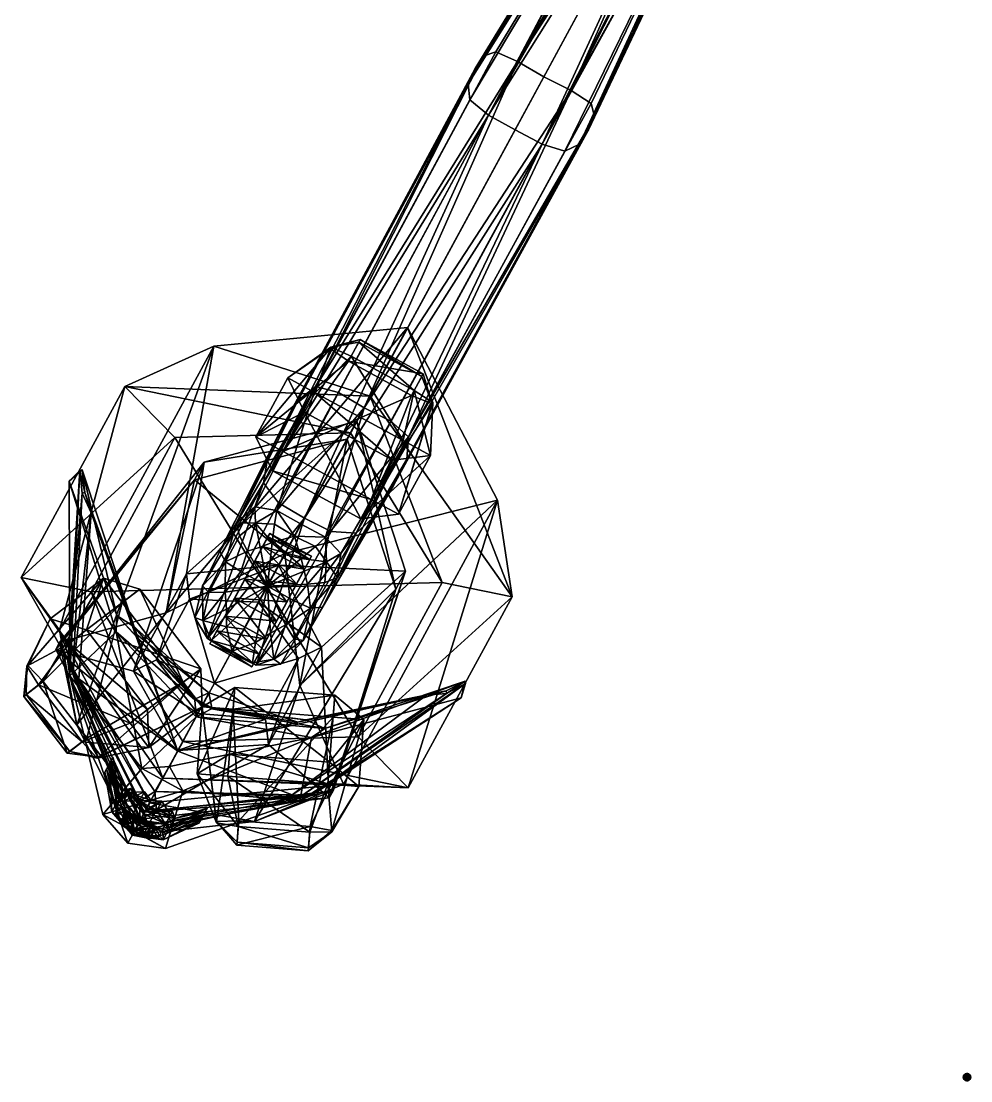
# Model space of a CAD drawing. Extents: x -218 to 254, y -1 to 729.
# Drawn here: x -217.6 to 0.9, y -0.9 to 242.8 of the extents above; entities that cross this region are included whole.
import ezdxf

# ---------------------------------------------------------------- set-up
doc = ezdxf.new("R2010")
doc.units = 0
for name, color, linetype in [('JALKA02', 121, 'CONTINUOUS'), ('KNEECAP01', 81, 'CONTINUOUS'), ('KNEEDECORATION01', 171, 'CONTINUOUS'), ('KNEEHOLE01', 11, 'CONTINUOUS'), ('KYNSI04', 250, 'CONTINUOUS'), ('KYNSI05', 250, 'CONTINUOUS'), ('KYNSI06', 250, 'CONTINUOUS'), ('NO_NAME', 253, 'CONTINUOUS'), ('POLVISUOJUS01', 194, 'CONTINUOUS'), ('REISI01', 191, 'CONTINUOUS')]:
    doc.layers.add(name, color=color, linetype=linetype)

msp = doc.modelspace()

# ---------------------------------------------------------------- meshes
at = {"layer": 'JALKA02', "color": 121}
mesh = msp.add_polyface(dxfattribs=at)
corners = [(-173.110046, 90.553238, 307.681183), (-162.964508, 109.238998, 300), (-153.780472, 96.254074, 300), (-161.335434, 82.339577, 300), (-176.900482, 83.572136, 300), (-186.411514, 95.954788, 300), (-178.856552, 109.869286, 300), (-158.365387, 117.709534, 290.36145), (-148.486755, 98.86364, 290.36145), (-160.640823, 76.478615, 290.36145), (-181.499603, 75.101608, 290.36145), (-191.705231, 93.345222, 290.36145), (-179.551163, 115.73024, 290.36145), (-140.386124, 150.823212, 226.915222), (-129.19046, 116.297127, 226.915222), (-146.694138, 64.206833, 226.915222), (-190.072601, 59.312096, 226.915222), (-209.59314, 98.358215, 226.915222), (-175.439728, 141.408432, 226.915222), (-142.616959, 146.714539, 223.564575), (-131.421295, 112.188454, 223.564575), (-145.825455, 65.806755, 218.688675), (-189.203918, 60.912014, 218.688675), (-208.724457, 99.958138, 218.688675), (-177.670547, 137.299759, 223.564575), (-156.910095, 120.389839, 150.499725), (-153.456284, 90.067245, 150.49971), (-163.883667, 58.756783, 147.228149), (-192.077103, 55.620285, 145.30368), (-204.801849, 80.973549, 147.228165), (-184.221832, 106.771584, 150.499725), (-128.709763, 172.3284, 82.678818), (-108.010849, 132.642471, 82.678818), (-143.459351, 67.354477, 85.900208), (-188.01619, 63.099541, 85.900208), (-208.715103, 102.785469, 85.900208), (-173.266602, 168.073471, 82.678818), (-137.254822, 156.590347, 14.924456), (-104.660721, 110.445869, 14.924455), (-128.518677, 66.505013, 14.924455), (-184.970703, 68.708641, 14.924455), (-217.564789, 114.853119, 14.924455), (-193.706848, 158.793976, 14.924455), (-141.853943, 148.119827), (-120.765137, 113.706032), (-140.023956, 78.235703), (-180.371582, 77.179169), (-201.460373, 111.592957), (-182.201553, 147.063293), (-161.112762, 112.64949)]
mesh.append_faces([[corners[k] for k in face] for face in [(1, 8, 2), (2, 9, 3), (3, 10, 4), (4, 11, 5), (5, 12, 6), (6, 7, 1), (7, 14, 8), (8, 15, 9), (9, 16, 10), (10, 17, 11), (11, 18, 12), (12, 13, 7), (13, 20, 14), (14, 21, 15), (15, 22, 16), (16, 23, 17), (17, 24, 18), (18, 19, 13), (19, 26, 20), (20, 27, 21), (21, 28, 22), (22, 29, 23), (23, 30, 24), (24, 25, 19), (25, 32, 26), (26, 33, 27), (27, 34, 28), (28, 35, 29), (29, 36, 30), (30, 31, 25), (31, 38, 32), (32, 39, 33), (33, 40, 34), (34, 41, 35), (35, 42, 36), (36, 37, 31), (37, 44, 38), (38, 45, 39), (39, 46, 40), (40, 47, 41), (41, 48, 42), (42, 43, 37), (43, 49, 44), (44, 49, 45), (45, 49, 46), (46, 49, 47), (47, 49, 48), (48, 49, 43)]], dxfattribs={"vtx0": -1})
mesh.append_faces([[corners[k] for k in face] for face in [(0, 1, 2), (0, 2, 3), (0, 3, 4), (0, 4, 5), (0, 5, 6), (0, 6, 1), (1, 7, 8), (2, 8, 9), (3, 9, 10), (4, 10, 11), (5, 11, 12), (6, 12, 7), (7, 13, 14), (8, 14, 15), (9, 15, 16), (10, 16, 17), (11, 17, 18), (12, 18, 13), (13, 19, 20), (14, 20, 21), (15, 21, 22), (16, 22, 23), (17, 23, 24), (18, 24, 19), (19, 25, 26), (20, 26, 27), (21, 27, 28), (22, 28, 29), (23, 29, 30), (24, 30, 25), (25, 31, 32), (26, 32, 33), (27, 33, 34), (28, 34, 35), (29, 35, 36), (30, 36, 31), (31, 37, 38), (32, 38, 39), (33, 39, 40), (34, 40, 41), (35, 41, 42), (36, 42, 37), (37, 43, 44), (38, 44, 45), (39, 45, 46), (40, 46, 47), (41, 47, 48), (42, 48, 43)]], dxfattribs={"vtx2": -1})
at = {"layer": 'KNEECAP01', "color": 81}
mesh = msp.add_polyface(dxfattribs=at)
corners = [(-157.645721, 107.059715, 294.854767), (-150.75293, 119.754631, 294.854767), (-151.168625, 118.989037, 299.79541), (-152.36554, 116.784584, 304.140137), (-154.199326, 113.407173, 307.364899), (-156.448792, 109.264168, 309.08078), (-158.842636, 104.85527, 309.08078), (-161.092102, 100.712257, 307.364899), (-162.925888, 97.334846, 304.140137), (-164.122803, 95.130394, 299.79541), (-164.538498, 94.364799, 294.854767), (-164.122803, 95.130394, 289.914124), (-162.925888, 97.334839, 285.569397), (-161.092102, 100.71225, 282.344635), (-158.842636, 104.855263, 280.628754), (-156.448792, 109.26416, 280.628754), (-154.199326, 113.407166, 282.344635), (-152.36554, 116.784576, 285.569397), (-151.168625, 118.989029, 289.914124), (-160.407806, 124.996796, 294.854767), (-160.823486, 124.231201, 299.79541), (-162.020401, 122.026749, 304.140137), (-163.854187, 118.649338, 307.364899), (-166.103668, 114.506332, 309.08078), (-168.497498, 110.097435, 309.08078), (-170.746964, 105.954422, 307.364899), (-172.58075, 102.577011, 304.140137), (-173.777664, 100.372559, 299.79541), (-174.193359, 99.606964, 294.854767), (-173.777679, 100.372559, 289.914124), (-172.58075, 102.577003, 285.569397), (-170.746964, 105.954414, 282.344635), (-168.497498, 110.09742, 280.628754), (-166.103668, 114.506317, 280.628754), (-163.854187, 118.64933, 282.344635), (-162.020416, 122.026741, 285.569397), (-160.823486, 124.231194, 289.914124), (-167.300583, 112.30188, 294.854767)]
mesh.append_faces([[corners[k] for k in face] for face in [(1, 20, 19), (2, 21, 20), (3, 22, 21), (4, 23, 22), (5, 24, 23), (6, 25, 24), (7, 26, 25), (8, 27, 26), (9, 28, 27), (10, 29, 28), (11, 30, 29), (12, 31, 30), (13, 32, 31), (14, 33, 32), (15, 34, 33), (16, 35, 34), (17, 36, 35), (18, 19, 36)]], dxfattribs={"vtx0": -1})
mesh.append_faces([[corners[k] for k in face] for face in [(0, 2, 1), (0, 3, 2), (0, 4, 3), (0, 5, 4), (0, 6, 5), (0, 7, 6), (0, 8, 7), (0, 9, 8), (0, 10, 9), (0, 11, 10), (0, 12, 11), (0, 13, 12), (0, 14, 13), (0, 15, 14), (0, 16, 15), (0, 17, 16), (0, 18, 17), (0, 1, 18), (37, 19, 20), (37, 20, 21), (37, 21, 22), (37, 22, 23), (37, 23, 24), (37, 24, 25), (37, 25, 26), (37, 26, 27), (37, 27, 28), (37, 28, 29), (37, 29, 30), (37, 30, 31), (37, 31, 32), (37, 32, 33), (37, 33, 34), (37, 34, 35), (37, 35, 36), (37, 36, 19)]], dxfattribs={"vtx0": -1, "vtx2": -1})
mesh.append_faces([[corners[k] for k in face] for face in [(1, 2, 20), (2, 3, 21), (3, 4, 22), (4, 5, 23), (5, 6, 24), (6, 7, 25), (7, 8, 26), (8, 9, 27), (9, 10, 28), (10, 11, 29), (11, 12, 30), (12, 13, 31), (13, 14, 32), (14, 15, 33), (15, 16, 34), (16, 17, 35), (17, 18, 36), (18, 1, 19)]], dxfattribs={"vtx2": -1})
at = {"layer": 'KNEEDECORATION01', "color": 171}
mesh = msp.add_polyface(dxfattribs=at)
corners = [(-186.602478, 57.105835, 263.186554), (-190.381409, 58.585155, 266.064423), (-193.68103, 60.956211, 263.198914), (-185.775375, 55.506634, 255.795319), (-188.066025, 54.855865, 256.241394), (-195.471909, 60.771416, 255.795319), (-188.311661, 55.032978, 248.114334), (-191.98175, 55.637711, 245.52623), (-194.494385, 58.40234, 248.165848), (-184.339233, 58.151684, 267.069458), (-183.366943, 57.408546, 265.875275), (-184.143021, 55.979183, 255.606186), (-184.919098, 54.54982, 245.337082), (-186.071899, 54.960518, 244.142899), (-191.904251, 55.780445, 244.142899), (-195.768417, 60.2253, 244.142899), (-196.740723, 60.968437, 245.337082), (-195.964645, 62.3978, 255.606186), (-195.188553, 63.827164, 265.875275), (-194.035751, 63.416466, 267.069458), (-190.171585, 58.971611, 267.069458), (-183.222397, 60.208641, 266.69873), (-182.250107, 59.465504, 265.504547), (-183.026184, 58.03614, 255.235458), (-183.802261, 56.606777, 244.96637), (-184.955063, 57.017475, 243.772186), (-190.787415, 57.837402, 243.772186), (-194.651581, 62.282253, 243.772186), (-195.623886, 63.025391, 244.96637), (-194.847809, 64.454758, 255.235458), (-194.071716, 65.884117, 265.504547), (-192.918915, 65.473419, 266.69873), (-189.054749, 61.028568, 266.69873), (-193.991516, 63.497944, 244.777237), (-190.12735, 59.053089, 244.777237), (-184.294998, 58.233162, 244.777237), (-193.215439, 64.927307, 255.046326), (-189.351257, 60.482452, 255.046326), (-183.518921, 59.662525, 255.046326), (-192.439362, 66.356667, 265.31543), (-188.57518, 61.911816, 265.31543), (-182.742844, 61.091888, 265.31543), (-186.354599, 61.37619, 274.223511), (-190.330368, 63.534863, 274.223511), (-188.758057, 61.57502, 274.223511), (-185.237762, 63.433144, 273.852783), (-189.213547, 65.59182, 273.852783), (-187.64122, 63.631973, 273.852783), (-189.181015, 56.170574, 236.824402), (-191.584473, 56.369404, 236.824402), (-193.156784, 58.329247, 236.824402), (-188.064178, 58.227531, 236.45369), (-190.467636, 58.426361, 236.45369), (-192.039963, 60.386204, 236.45369), (-198.293762, 70.147331, 251.070511), (-197.950974, 70.778656, 255.606186), (-197.564178, 71.491051, 260.724304), (-197.176926, 72.204285, 250.699799), (-196.834137, 72.835609, 255.235458), (-196.447342, 73.548012, 260.353607), (-175.938263, 59.749146, 260.724304), (-176.325073, 59.036747, 255.606186), (-176.667847, 58.405422, 251.070511), (-174.821442, 61.806099, 260.353607), (-175.208237, 61.093704, 255.235458), (-175.55101, 60.462379, 250.699799), (-191.755615, 56.054199, 251.735046), (-194.770111, 58.495892, 256.241394), (-191.136002, 57.195385, 259.745575), (-195.471909, 60.771412, 255.795319), (-193.997757, 57.683689, 253.387161), (-193.626373, 58.194233, 258.499542), (-193.085388, 59.746456, 260.60965), (-188.821976, 55.602417, 258.366455), (-189.298447, 55.070469, 253.2603), (-188.898773, 55.572598, 250.627319), (-186.767776, 57.245792, 255.67012), (-190.457382, 58.444126, 251.163773), (-193.471878, 60.885818, 255.67012), (-189.837769, 59.585312, 259.174316), (-192.699509, 60.073616, 252.815887), (-192.32814, 60.58416, 257.928284), (-187.523727, 57.992344, 257.795197), (-188.000214, 57.460396, 252.689041)]
mesh.append_faces([[corners[k] for k in face] for face in [(0, 68, 1), (1, 72, 2), (67, 8, 69), (0, 11, 3), (3, 12, 6), (6, 14, 7), (7, 15, 8), (8, 17, 5), (5, 18, 2), (2, 20, 1), (1, 9, 0), (9, 22, 10), (60, 64, 61), (61, 65, 62), (12, 25, 13), (48, 52, 49), (49, 53, 50), (15, 28, 16), (54, 58, 55), (55, 59, 56), (18, 31, 19), (43, 47, 44), (44, 45, 42), (21, 41, 22), (22, 38, 23), (23, 35, 24), (24, 35, 25), (25, 34, 26), (26, 33, 27), (27, 33, 28), (28, 36, 29), (29, 39, 30), (30, 39, 31), (31, 40, 32), (32, 41, 21), (36, 34, 37), (37, 35, 38), (39, 37, 40), (40, 38, 41), (74, 7, 66), (4, 75, 74)]], dxfattribs={"vtx0": -1})
mesh.append_faces([[corners[k] for k in face] for face in [(3, 75, 4), (75, 7, 74)]], dxfattribs={"vtx0": -1, "vtx1": -1})
mesh.append_faces([[corners[k] for k in face] for face in [(72, 67, 5), (75, 6, 7), (2, 18, 19), (0, 4, 73), (1, 71, 72), (72, 5, 2)]], dxfattribs={"vtx0": -1, "vtx2": -1})
mesh.append_faces([[corners[k] for k in face] for face in [(69, 8, 5)]], dxfattribs={"vtx1": -1})
mesh.append_faces([[corners[k] for k in face] for face in [(70, 66, 8)]], dxfattribs={"vtx1": -1, "vtx2": -1})
mesh.append_faces([[corners[k] for k in face] for face in [(0, 3, 4), (66, 7, 8), (0, 9, 10), (0, 10, 11), (3, 11, 12), (6, 12, 13), (6, 13, 14), (7, 14, 15), (8, 15, 16), (8, 16, 17), (5, 17, 18), (2, 19, 20), (1, 20, 9), (9, 21, 22), (60, 63, 64), (61, 64, 65), (12, 24, 25), (48, 51, 52), (49, 52, 53), (15, 27, 28), (54, 57, 58), (55, 58, 59), (18, 30, 31), (43, 46, 47), (44, 47, 45), (22, 41, 38), (23, 38, 35), (25, 35, 34), (26, 34, 33), (28, 33, 36), (29, 36, 39), (31, 39, 40), (32, 40, 41), (36, 33, 34), (37, 34, 35), (39, 36, 37), (40, 37, 38), (20, 19, 43), (43, 44, 20), (9, 20, 44), (44, 42, 9), (21, 9, 42), (42, 45, 21), (19, 31, 46), (46, 43, 19), (31, 32, 47), (47, 46, 31), (32, 21, 45), (45, 47, 32), (14, 13, 48), (48, 49, 14), (15, 14, 49), (49, 50, 15), (13, 25, 51), (51, 48, 13), (25, 26, 52), (52, 51, 25), (26, 27, 53), (53, 52, 26), (27, 15, 50), (50, 53, 27), (17, 16, 54), (54, 55, 17), (18, 17, 55), (55, 56, 18), (16, 28, 57), (57, 54, 16), (28, 29, 58), (58, 57, 28), (29, 30, 59), (59, 58, 29), (30, 18, 56), (56, 59, 30), (11, 10, 60), (60, 61, 11), (12, 11, 61), (61, 62, 12), (10, 22, 63), (63, 60, 10), (22, 23, 64), (64, 63, 22), (23, 24, 65), (65, 64, 23), (24, 12, 62), (62, 65, 24), (1, 68, 71), (67, 70, 8), (72, 71, 67), (0, 73, 68), (3, 6, 75), (70, 67, 78), (78, 80, 70), (73, 4, 76), (76, 82, 73), (71, 68, 79), (79, 81, 71), (74, 66, 77), (77, 83, 74), (66, 70, 80), (80, 77, 66), (67, 71, 81), (81, 78, 67), (68, 73, 82), (82, 79, 68), (4, 74, 83), (83, 76, 4)]], dxfattribs={"vtx2": -1})
at = {"layer": 'KNEEHOLE01', "color": 11}
mesh = msp.add_polyface(dxfattribs=at)
corners = [(-186.767776, 57.245792, 255.67012), (-190.457382, 58.444126, 251.163773), (-193.471878, 60.885818, 255.67012), (-189.837769, 59.585312, 259.174316), (-192.699509, 60.07362, 252.815887), (-192.32814, 60.58416, 257.928284), (-187.523727, 57.992344, 257.795197), (-188.000214, 57.460396, 252.689041)]
mesh.append_faces([[corners[k] for k in face] for face in [(0, 5, 6), (6, 5, 3)]], dxfattribs={"vtx0": -1, "vtx1": -1})
mesh.append_faces([[corners[k] for k in face] for face in [(0, 4, 2)]], dxfattribs={"vtx0": -1, "vtx2": -1})
mesh.append_faces([[corners[k] for k in face] for face in [(0, 2, 5), (0, 7, 4)]], dxfattribs={"vtx1": -1, "vtx2": -1})
mesh.append_faces([[corners[k] for k in face] for face in [(7, 1, 4)]], dxfattribs={"vtx2": -1})
at = {"layer": 'KYNSI04', "color": 250}
mesh = msp.add_polyface(dxfattribs=at)
corners = [(-125.42099, 161.109268, 3.837672), (-139.911697, 168.977081, 3.837671), (-125.09124, 161.716583, 1.265667), (-139.581955, 169.584396, 1.265667), (-127.155045, 157.915543, 8.641479), (-122.908951, 155.103149, 5.435777), (-123.053436, 154.837051, 1.265666), (-127.785133, 156.755051, -1.523458), (-142.275848, 164.622864, -1.523458), (-146.461487, 167.546585, 1.265666), (-146.317017, 167.812698, 5.435777), (-141.645752, 165.783356, 8.641479), (-129.679443, 146.354904, 21.38549), (-123.437302, 142.965698, 16.311998), (-130.787964, 129.42746, 7.407663), (-137.030106, 132.816666, 2.334172), (-157.317093, 143.831619, 2.334171), (-163.559235, 147.220825, 7.407663), (-156.208588, 160.759048, 16.311998), (-149.966446, 157.369843, 21.38549), (-159.737961, 139.37294, 7.407661), (-139.450958, 128.358002, 7.407662), (-152.387299, 152.911163, 16.311996), (-132.100296, 141.896225, 16.311996)]
mesh.append_faces([[corners[k] for k in face] for face in [(0, 3, 1), (0, 6, 2), (2, 8, 3), (3, 10, 1), (1, 4, 0), (4, 13, 5), (5, 14, 6), (6, 15, 7), (7, 16, 8), (8, 17, 9), (9, 18, 10), (10, 19, 11), (11, 12, 4), (12, 23, 13), (13, 21, 14), (14, 21, 15), (15, 20, 16), (16, 20, 17), (17, 22, 18), (18, 22, 19), (19, 23, 12), (22, 21, 23)]], dxfattribs={"vtx0": -1})
mesh.append_faces([[corners[k] for k in face] for face in [(0, 2, 3), (0, 4, 5), (0, 5, 6), (2, 6, 7), (2, 7, 8), (3, 8, 9), (3, 9, 10), (1, 10, 11), (1, 11, 4), (4, 12, 13), (5, 13, 14), (6, 14, 15), (7, 15, 16), (8, 16, 17), (9, 17, 18), (10, 18, 19), (11, 19, 12), (13, 23, 21), (15, 21, 20), (17, 20, 22), (19, 22, 23), (22, 20, 21)]], dxfattribs={"vtx2": -1})
at = {"layer": 'KYNSI05', "color": 250}
mesh = msp.add_polyface(dxfattribs=at)
corners = [(-206.404556, 74.891464, 3.837668), (-216.442352, 87.972977, 3.837668), (-206.95282, 74.470772, 1.265664), (-216.990616, 87.552284, 1.265664), (-203.521408, 77.103775, 8.641476), (-200.079422, 73.349915, 5.435774), (-199.839188, 73.534248, 1.265664), (-202.473785, 77.907654, -1.523461), (-212.511581, 90.989166, -1.523461), (-216.054092, 94.665909, 1.265664), (-216.294312, 94.481575, 5.435774), (-213.559219, 90.185295, 8.641476), (-192.498016, 81.405579, 21.38549), (-188.174042, 75.770477, 16.311998), (-175.952393, 85.148476, 7.407665), (-180.276352, 90.783577, 2.334173), (-194.329269, 109.097694, 2.334173), (-198.653244, 114.732803, 7.407665), (-210.874893, 105.354797, 16.311998), (-206.550934, 99.719696, 21.38549), (-190.304199, 112.186241, 7.407664), (-176.251282, 93.872124, 7.407664), (-202.525864, 102.808243, 16.311998), (-188.472931, 84.494125, 16.311998)]
mesh.append_faces([[corners[k] for k in face] for face in [(0, 3, 1), (0, 6, 2), (2, 8, 3), (3, 10, 1), (1, 4, 0), (4, 13, 5), (5, 14, 6), (6, 15, 7), (7, 16, 8), (8, 17, 9), (9, 18, 10), (10, 19, 11), (11, 12, 4), (12, 23, 13), (13, 21, 14), (14, 21, 15), (15, 20, 16), (16, 20, 17), (17, 22, 18), (18, 22, 19), (19, 23, 12), (22, 21, 23)]], dxfattribs={"vtx0": -1})
mesh.append_faces([[corners[k] for k in face] for face in [(0, 2, 3), (0, 4, 5), (0, 5, 6), (2, 6, 7), (2, 7, 8), (3, 8, 9), (3, 9, 10), (1, 10, 11), (1, 11, 4), (4, 12, 13), (5, 13, 14), (6, 14, 15), (7, 15, 16), (8, 16, 17), (9, 17, 18), (10, 18, 19), (11, 19, 12), (13, 23, 21), (15, 21, 20), (17, 20, 22), (19, 22, 23), (22, 20, 21)]], dxfattribs={"vtx2": -1})
at = {"layer": 'KYNSI06', "color": 250}
mesh = msp.add_polyface(dxfattribs=at)
corners = [(-167.919907, 53.995998, 3.837668), (-151.481842, 52.702297, 3.837669), (-167.974121, 53.307068, 1.265663), (-151.536072, 52.013367, 1.265664), (-167.634766, 57.618919, 8.641477), (-172.657669, 58.461117, 5.435774), (-172.633911, 58.762981, 1.265663), (-167.531174, 58.93536, -1.523462), (-151.093109, 57.641659, -1.523461), (-146.080154, 56.673157, 1.265664), (-146.103912, 56.371292, 5.435775), (-151.196716, 56.325218, 8.641478), (-170.030762, 69.206848, 21.385492), (-177.111755, 69.764137, 16.311998), (-175.903091, 85.121704, 7.407664), (-168.822098, 84.564415, 2.334171), (-145.808807, 82.753235, 2.334172), (-138.727814, 82.195946, 7.407665), (-139.936478, 66.838379, 16.312), (-147.017471, 67.395668, 21.385492), (-145.410751, 87.811089, 7.407664), (-168.424026, 89.622269, 7.407663), (-146.619415, 72.453522, 16.312), (-169.63269, 74.264702, 16.311998)]
mesh.append_faces([[corners[k] for k in face] for face in [(0, 3, 1), (0, 6, 2), (2, 8, 3), (3, 10, 1), (1, 4, 0), (4, 13, 5), (5, 14, 6), (6, 15, 7), (7, 16, 8), (8, 17, 9), (9, 18, 10), (10, 19, 11), (11, 12, 4), (12, 23, 13), (13, 21, 14), (14, 21, 15), (15, 20, 16), (16, 20, 17), (17, 22, 18), (18, 22, 19), (19, 23, 12), (22, 21, 23)]], dxfattribs={"vtx0": -1})
mesh.append_faces([[corners[k] for k in face] for face in [(0, 2, 3), (0, 4, 5), (0, 5, 6), (2, 6, 7), (2, 7, 8), (3, 8, 9), (3, 9, 10), (1, 10, 11), (1, 11, 4), (4, 12, 13), (5, 13, 14), (6, 14, 15), (7, 15, 16), (8, 16, 17), (9, 17, 18), (10, 18, 19), (11, 19, 12), (13, 23, 21), (15, 21, 20), (17, 20, 22), (19, 22, 23), (22, 20, 21)]], dxfattribs={"vtx2": -1})
at = {"layer": 'NO_NAME', "color": 253}
mesh = msp.add_polyface(dxfattribs=at)
corners = [(0, 0), (0.866744, 0), (0.814473, 0.296444), (0.663965, 0.557132), (0.433372, 0.750622), (0.150509, 0.853576), (-0.150508, 0.853576), (-0.433372, 0.750623), (-0.663964, 0.557133), (-0.814473, 0.296444), (-0.866744, 0), (-0.814473, -0.296444), (-0.663965, -0.557132), (-0.433372, -0.750622), (-0.150509, -0.853576), (0.150508, -0.853576), (0.433372, -0.750623), (0.663964, -0.557133), (0.814473, -0.296445), (0.866744, 0, 0.244092), (0.814473, 0.296444, 0.244092), (0.663965, 0.557132, 0.244092), (0.433372, 0.750622, 0.244092), (0.150509, 0.853576, 0.244092), (-0.150508, 0.853576, 0.244092), (-0.433372, 0.750623, 0.244092), (-0.663964, 0.557133, 0.244092), (-0.814473, 0.296444, 0.244092), (-0.866744, 0, 0.244092), (-0.814473, -0.296444, 0.244092), (-0.663965, -0.557132, 0.244092), (-0.433372, -0.750622, 0.244092), (-0.150509, -0.853576, 0.244092), (0.150508, -0.853576, 0.244092), (0.433372, -0.750623, 0.244092), (0.663964, -0.557133, 0.244092), (0.814473, -0.296445, 0.244092), (0, 0, 0.244092)]
mesh.append_faces([[corners[k] for k in face] for face in [(1, 20, 19), (2, 21, 20), (3, 22, 21), (4, 23, 22), (5, 24, 23), (6, 25, 24), (7, 26, 25), (8, 27, 26), (9, 28, 27), (10, 29, 28), (11, 30, 29), (12, 31, 30), (13, 32, 31), (14, 33, 32), (15, 34, 33), (16, 35, 34), (17, 36, 35), (18, 19, 36)]], dxfattribs={"vtx0": -1})
mesh.append_faces([[corners[k] for k in face] for face in [(0, 2, 1), (0, 3, 2), (0, 4, 3), (0, 5, 4), (0, 6, 5), (0, 7, 6), (0, 8, 7), (0, 9, 8), (0, 10, 9), (0, 11, 10), (0, 12, 11), (0, 13, 12), (0, 14, 13), (0, 15, 14), (0, 16, 15), (0, 17, 16), (0, 18, 17), (0, 1, 18), (37, 19, 20), (37, 20, 21), (37, 21, 22), (37, 22, 23), (37, 23, 24), (37, 24, 25), (37, 25, 26), (37, 26, 27), (37, 27, 28), (37, 28, 29), (37, 29, 30), (37, 30, 31), (37, 31, 32), (37, 32, 33), (37, 33, 34), (37, 34, 35), (37, 35, 36), (37, 36, 19)]], dxfattribs={"vtx0": -1, "vtx2": -1})
mesh.append_faces([[corners[k] for k in face] for face in [(1, 2, 20), (2, 3, 21), (3, 4, 22), (4, 5, 23), (5, 6, 24), (6, 7, 25), (7, 8, 26), (8, 9, 27), (9, 10, 28), (10, 11, 29), (11, 12, 30), (12, 13, 31), (13, 14, 32), (14, 15, 33), (15, 16, 34), (16, 17, 35), (17, 18, 36), (18, 1, 19)]], dxfattribs={"vtx2": -1})
at = {"layer": 'POLVISUOJUS01', "color": 194}
mesh = msp.add_polyface(dxfattribs=at)
corners = [(-177.31723, 82.802307, 362.586853), (-195.689102, 102.422493, 333.176178), (-206.517136, 137.064499, 303.891418), (-150.804764, 78.052292, 333.176178), (-180.381775, 65.841446, 316.388367), (-206.409302, 92.262909, 233.581345), (-116.367348, 87.189331, 303.919891), (-153.433533, 63.540318, 233.633072), (-191.519745, 56.583042, 166.007889), (-177.594284, 86.752174, 364.287903), (-173.802155, 84.693222, 364.287903), (-147.754181, 80.192627, 334.859009), (-115.464828, 91.066399, 305.585205), (-115.365059, 90.477539, 301.311707), (-150.444366, 64.96608, 230.915527), (-188.335938, 57.925289, 163.423065), (-192.128052, 59.984245, 163.42308), (-206.862534, 95.59864, 230.915543), (-204.055954, 139.467484, 301.286072), (-203.499802, 139.658356, 305.560883), (-195.555527, 106.146637, 334.859009), (-177.472488, 86.976494, 359.807465), (-173.680359, 84.917542, 359.807465), (-152.077927, 82.121239, 334.457123), (-119.807213, 88.822662, 305.311676), (-119.707451, 88.233803, 301.038177), (-153.42691, 64.455948, 230.566132), (-186.475784, 61.351246, 170.818787), (-190.267914, 63.410202, 170.818802), (-205.665955, 92.819435, 230.566147), (-203.513474, 134.259735, 301.022125), (-202.957321, 134.450607, 305.296906), (-191.583176, 103.570839, 334.457123), (-186.831604, 65.694107, 180.647675), (-155.240204, 64.917343, 232.381531), (-124.359886, 87.812775, 302.927948), (-204.291412, 91.54998, 232.381531), (-181.532242, 74.977753, 310.319366), (-153.899567, 81.640709, 332.011658), (-201.483368, 129.78392, 302.924988), (-190.994049, 101.781364, 332.011658), (-174.393204, 88.353271, 357.122498), (-193.040817, 53.781578, 211.96402), (-189.821167, 70.966614, 316.388397), (-183.471771, 71.41581, 327.5914), (-198.78714, 60.359936, 234.489716), (-184.394714, 52.546566, 234.504105)]
mesh.append_faces([[corners[k] for k in face] for face in [(40, 37, 41), (42, 45, 46), (44, 4, 43), (5, 2, 1), (3, 6, 7)]])
mesh.append_faces([[corners[k] for k in face] for face in [(0, 43, 1), (0, 11, 3), (3, 12, 6), (7, 15, 8), (8, 17, 5), (5, 18, 2), (2, 20, 1), (1, 9, 0), (9, 22, 10), (10, 23, 11), (11, 24, 12), (12, 25, 13), (13, 26, 14), (14, 27, 15), (15, 28, 16), (16, 29, 17), (17, 30, 18), (18, 31, 19), (19, 32, 20), (20, 21, 9), (21, 41, 22), (22, 38, 23), (23, 35, 24), (24, 35, 25), (25, 34, 26), (26, 33, 27), (27, 33, 28), (28, 36, 29), (29, 39, 30), (30, 39, 31), (31, 40, 32), (33, 34, 37), (37, 35, 38), (39, 37, 40), (44, 3, 4), (4, 45, 43), (43, 5, 1), (4, 7, 46)]], dxfattribs={"vtx0": -1})
mesh.append_faces([[corners[k] for k in face] for face in [(32, 41, 21), (6, 14, 7)]], dxfattribs={"vtx0": -1, "vtx1": -1})
mesh.append_faces([[corners[k] for k in face] for face in [(46, 7, 8), (0, 9, 10), (28, 33, 36), (0, 44, 43)]], dxfattribs={"vtx0": -1, "vtx2": -1})
mesh.append_faces([[corners[k] for k in face] for face in [(0, 3, 44), (36, 33, 37), (45, 42, 5)]], dxfattribs={"vtx1": -1})
mesh.append_faces([[corners[k] for k in face] for face in [(42, 8, 5), (42, 46, 8)]], dxfattribs={"vtx1": -1, "vtx2": -1})
mesh.append_faces([[corners[k] for k in face] for face in [(0, 10, 11), (3, 11, 12), (6, 12, 13), (6, 13, 14), (7, 14, 15), (8, 15, 16), (8, 16, 17), (5, 17, 18), (2, 18, 19), (2, 19, 20), (1, 20, 9), (9, 21, 22), (10, 22, 23), (11, 23, 24), (12, 24, 25), (13, 25, 26), (14, 26, 27), (15, 27, 28), (16, 28, 29), (17, 29, 30), (18, 30, 31), (19, 31, 32), (20, 32, 21), (22, 41, 38), (23, 38, 35), (25, 35, 34), (26, 34, 33), (29, 36, 39), (31, 39, 40), (32, 40, 41), (37, 34, 35), (39, 36, 37), (41, 37, 38), (4, 46, 45), (43, 45, 5), (4, 3, 7)]], dxfattribs={"vtx2": -1})
at = {"layer": 'REISI01', "color": 191}
mesh = msp.add_polyface(dxfattribs=at)
corners = [(-160.920151, 112.889137, 297.849365), (-170.533798, 118.46138, 297.63858), (-175.796371, 104.97097, 308.599426), (-169.042496, 97.929626, 312.947388), (-159.458694, 96.100334, 308.599426), (-151.010895, 107.861313, 297.63858), (-147.315384, 118.465553, 285.373505), (-154.696304, 124.352028, 281.517822), (-163.653061, 127.336189, 285.373535), (-157.325836, 149.825958, 291.799622), (-161.840027, 136.631104, 305.571075), (-152.42836, 128.529053, 311.12088), (-140.504028, 125.054749, 305.569794), (-131.896011, 136.028, 291.798187), (-128.482559, 147.195572, 277.012451), (-138.640701, 153.922791, 271.562195), (-149.818558, 158.771927, 277.013733), (-60.585163, 317.686279, 262.857849), (-59.27121, 316.91626, 271.163147), (-52.170059, 313.369995, 274.588654), (-45.312729, 309.374664, 271.157379), (-43.94907, 308.696198, 262.851257), (-45.359596, 309.288361, 254.457382), (-52.543888, 312.681488, 251.037735), (-59.318077, 316.829956, 254.463165), (-48.527721, 336.532684, 258.947845), (-46.844631, 336.983551, 265.749603), (-40.815971, 334.281616, 268.566071), (-35.24865, 330.730011, 265.743011), (-34.707558, 329.077606, 258.940308), (-36.3932, 328.62204, 252.13945), (-42.434608, 331.300476, 249.327713), (-47.989178, 334.875549, 252.146057), (-170.634872, 111.495987, 302.195679), (-170.322357, 103.537743, 308.049194), (-163.642075, 99.910645, 308.049194), (-156.797516, 103.982918, 302.195679), (-151.693802, 113.382782, 292.922791), (-153.134827, 119.262589, 286.674957), (-159.815109, 122.889687, 286.674957), (-165.531158, 120.895882, 292.922791), (-175.883591, 112.967049, 304.608978), (-174.710373, 100.83313, 314.315918), (-163.520462, 94.757515, 314.315918), (-152.705124, 100.382164, 304.608978), (-144.842407, 114.863503, 289.63147), (-147.540634, 124.188721, 279.271027), (-158.73053, 130.264343, 279.271027), (-168.020874, 127.448364, 289.63147), (-114.768036, 228.416321, 282.861176), (-110.106842, 221.212479, 293.074677), (-97.739662, 214.516266, 293.071808), (-89.151543, 214.544907, 282.855408), (-85.699257, 220.903229, 267.907562), (-91.046883, 226.842819, 257.339203), (-103.414062, 233.539047, 257.342072), (-111.315758, 234.774628, 267.91333), (-49.435726, 336.469513, 263.259277), (-45.030304, 335.240326, 269.054535), (-37.706448, 331.288116, 269.050781), (-34.266003, 328.281677, 263.25174), (-34.955559, 327.011658, 255.056015), (-39.371185, 328.222046, 249.264526), (-46.695042, 332.174255, 249.268295), (-50.125282, 335.199493, 255.063553), (-167.065872, 116.220078, 297.792633), (-174.435547, 111.405319, 303.841431), (-170.361328, 107.590752, 304.701477), (-173.829727, 100.413582, 312.121674), (-166.281082, 103.015518, 307.427765), (-164.351959, 95.267586, 312.121674), (-160.22171, 102.085388, 304.701477), (-154.803558, 100.746025, 303.841431), (-154.779388, 109.549042, 297.792633), (-147.734161, 113.766243, 290.824158), (-152.49118, 116.323242, 290.085022), (-149.849747, 121.977348, 281.986206), (-156.974808, 120.155548, 287.664612), (-159.327515, 127.123344, 281.986206), (-162.630798, 121.828621, 290.085022), (-167.36615, 124.425537, 290.824158), (-171.868683, 120.837738, 297.409729), (-160.74057, 143.023331, 299.336243), (-177.639511, 105.683212, 310.49057), (-158.34314, 132.023666, 309.633179), (-169.277069, 97.497604, 315.714508), (-146.27417, 125.475403, 309.632446), (-157.857513, 94.942474, 310.49057), (-135.741379, 129.459183, 299.334808), (-148.290878, 108.036034, 297.409729), (-128.877716, 142.10051, 283.830658), (-144.034164, 120.401924, 283.007477), (-132.506622, 150.832092, 272.923889), (-153.170013, 127.163109, 278.124725), (-144.575577, 157.380356, 272.924622), (-163.816162, 131.14267, 283.007477), (-153.876892, 155.664658, 283.832092), (-113.1605, 231.902954, 275.501709), (-60.466537, 317.569183, 267.347931), (-114.347206, 224.718307, 289.037048), (-56.170628, 315.405945, 273.666077), (-103.93998, 217.833572, 294.558228), (-48.274769, 311.140137, 273.662781), (-92.484108, 212.880173, 289.031982), (-44.1119, 308.731903, 267.341339), (-87.102936, 217.792068, 275.495941), (-44.101006, 308.751953, 258.323792), (-86.49556, 223.909714, 261.414062), (-48.516727, 310.694519, 251.950485), (-97.353096, 229.965103, 255.907135), (-56.412582, 314.960327, 251.953781), (-108.358665, 235.747833, 261.419098), (-60.455643, 317.589233, 258.330383), (-49.911007, 335.905365, 259.161438), (-48.102116, 337.037872, 262.617432), (-48.031483, 336.408875, 266.75705), (-44.157112, 335.937164, 267.807007), (-41.299519, 333.391052, 269.902313), (-37.597614, 332.399963, 267.803253), (-35.084229, 329.421631, 266.750427), (-34.515675, 329.709686, 262.609894), (-34.480282, 327.575806, 259.1539), (-35.133163, 328.572418, 255.270706), (-36.362358, 327.067627, 251.559219), (-39.088367, 329.654327, 250.084885), (-43.107067, 330.061951, 248.418655), (-45.647861, 333.191528, 250.088654), (-49.309612, 334.05484, 251.565811), (-48.719604, 335.900604, 255.278244)]
mesh.append_faces([[corners[k] for k in face] for face in [(0, 33, 67), (1, 33, 65), (2, 33, 66), (0, 34, 69), (2, 34, 67), (3, 34, 68), (0, 35, 71), (3, 35, 69), (4, 35, 70), (0, 36, 73), (4, 36, 71), (5, 36, 72), (0, 37, 75), (5, 37, 73), (6, 37, 74), (0, 38, 77), (6, 38, 75), (7, 38, 76), (0, 39, 79), (7, 39, 77), (8, 39, 78), (0, 40, 65), (8, 40, 79), (1, 40, 80), (1, 41, 66), (9, 41, 81), (10, 41, 82), (2, 41, 83), (2, 42, 68), (10, 42, 83), (11, 42, 84), (3, 42, 85), (3, 43, 70), (11, 43, 85), (12, 43, 86), (4, 43, 87), (4, 44, 72), (12, 44, 87), (13, 44, 88), (5, 44, 89), (5, 45, 74), (13, 45, 89), (14, 45, 90), (6, 45, 91), (6, 46, 76), (14, 46, 91), (15, 46, 92), (7, 46, 93), (7, 47, 78), (15, 47, 93), (16, 47, 94), (8, 47, 95), (8, 48, 80), (16, 48, 95), (9, 48, 96), (1, 48, 81), (9, 49, 82), (17, 49, 97), (18, 49, 98), (10, 49, 99), (10, 50, 84), (18, 50, 99), (19, 50, 100), (11, 50, 101), (11, 51, 86), (19, 51, 101), (20, 51, 102), (12, 51, 103), (12, 52, 88), (20, 52, 103), (21, 52, 104), (13, 52, 105), (13, 53, 90), (21, 53, 105), (22, 53, 106), (14, 53, 107), (14, 54, 92), (22, 54, 107), (23, 54, 108), (15, 54, 109), (15, 55, 94), (23, 55, 109), (24, 55, 110), (16, 55, 111), (16, 56, 96), (24, 56, 111), (17, 56, 112), (9, 56, 97), (17, 57, 98), (25, 57, 113), (26, 57, 114), (18, 57, 115), (18, 58, 100), (26, 58, 115), (27, 58, 116), (19, 58, 117), (19, 59, 102), (27, 59, 117), (28, 59, 118), (20, 59, 119), (20, 60, 104), (28, 60, 119), (29, 60, 120), (21, 60, 121), (21, 61, 106), (29, 61, 121), (30, 61, 122), (22, 61, 123), (22, 62, 108), (30, 62, 123), (31, 62, 124), (23, 62, 125), (23, 63, 110), (31, 63, 125), (32, 63, 126), (24, 63, 127), (24, 64, 112), (32, 64, 127), (25, 64, 128), (17, 64, 113)]], dxfattribs={"vtx0": -1})
mesh.append_faces([[corners[k] for k in face] for face in [(118, 114, 122), (128, 126, 114), (124, 122, 126), (120, 118, 122), (116, 114, 118), (126, 122, 114)]], dxfattribs={"vtx0": -1, "vtx1": -1, "vtx2": -1})
mesh.append_faces([[corners[k] for k in face] for face in [(25, 128, 114), (32, 126, 128), (31, 124, 126), (30, 122, 124), (29, 120, 122), (28, 118, 120), (27, 116, 118), (26, 114, 116)]], dxfattribs={"vtx1": -1})
mesh.append_faces([[corners[k] for k in face] for face in [(0, 65, 33), (1, 66, 33), (2, 67, 33), (0, 67, 34), (2, 68, 34), (3, 69, 34), (0, 69, 35), (3, 70, 35), (4, 71, 35), (0, 71, 36), (4, 72, 36), (5, 73, 36), (0, 73, 37), (5, 74, 37), (6, 75, 37), (0, 75, 38), (6, 76, 38), (7, 77, 38), (0, 77, 39), (7, 78, 39), (8, 79, 39), (0, 79, 40), (8, 80, 40), (1, 65, 40), (1, 81, 41), (9, 82, 41), (10, 83, 41), (2, 66, 41), (2, 83, 42), (10, 84, 42), (11, 85, 42), (3, 68, 42), (3, 85, 43), (11, 86, 43), (12, 87, 43), (4, 70, 43), (4, 87, 44), (12, 88, 44), (13, 89, 44), (5, 72, 44), (5, 89, 45), (13, 90, 45), (14, 91, 45), (6, 74, 45), (6, 91, 46), (14, 92, 46), (15, 93, 46), (7, 76, 46), (7, 93, 47), (15, 94, 47), (16, 95, 47), (8, 78, 47), (8, 95, 48), (16, 96, 48), (9, 81, 48), (1, 80, 48), (9, 97, 49), (17, 98, 49), (18, 99, 49), (10, 82, 49), (10, 99, 50), (18, 100, 50), (19, 101, 50), (11, 84, 50), (11, 101, 51), (19, 102, 51), (20, 103, 51), (12, 86, 51), (12, 103, 52), (20, 104, 52), (21, 105, 52), (13, 88, 52), (13, 105, 53), (21, 106, 53), (22, 107, 53), (14, 90, 53), (14, 107, 54), (22, 108, 54), (23, 109, 54), (15, 92, 54), (15, 109, 55), (23, 110, 55), (24, 111, 55), (16, 94, 55), (16, 111, 56), (24, 112, 56), (17, 97, 56), (9, 96, 56), (17, 113, 57), (25, 114, 57), (26, 115, 57), (18, 98, 57), (18, 115, 58), (26, 116, 58), (27, 117, 58), (19, 100, 58), (19, 117, 59), (27, 118, 59), (28, 119, 59), (20, 102, 59), (20, 119, 60), (28, 120, 60), (29, 121, 60), (21, 104, 60), (21, 121, 61), (29, 122, 61), (30, 123, 61), (22, 106, 61), (22, 123, 62), (30, 124, 62), (31, 125, 62), (23, 108, 62), (23, 125, 63), (31, 126, 63), (32, 127, 63), (24, 110, 63), (24, 127, 64), (32, 128, 64), (25, 113, 64), (17, 112, 64)]], dxfattribs={"vtx2": -1})

doc.saveas('drawing.dxf')
